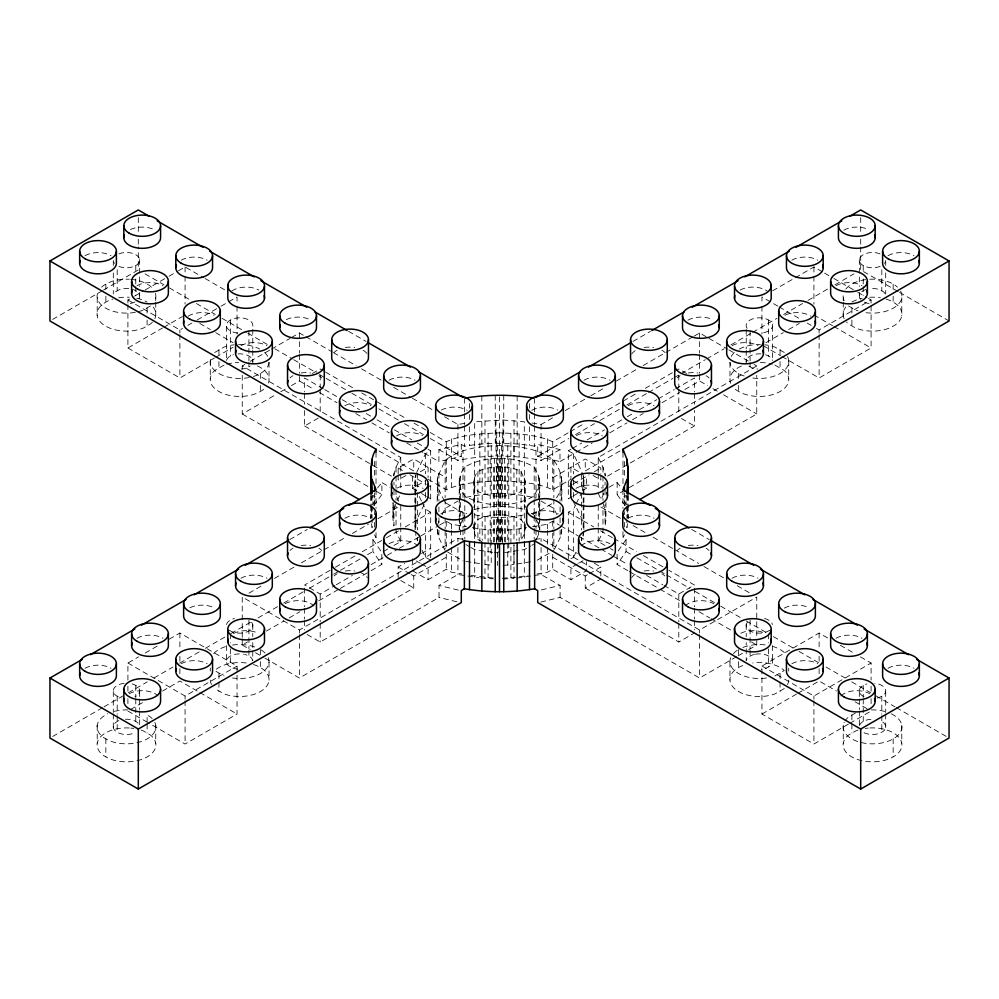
<?xml version="1.0" encoding="UTF-8"?>
<svg xmlns="http://www.w3.org/2000/svg" width="999" height="999" viewBox="0 0 999 999"><rect width="100%" height="100%" fill="white"/><g stroke="black" fill="none" stroke-linecap="round" stroke-linejoin="round"><path stroke-width="0.75" stroke-dasharray="5 3.75" d="M393.956 504.62L393.956 525.886L393.019 519.53L393.082 502.497M415.821 503.571L415.821 474.912L415.084 483.104L416.645 490.459M437.187 529.507L438.923 537.849L445.142 550.586M482.205 541.97L477.909 539.497C472.814 533.441 472.814 525.561 477.909 519.517C490.884 513.149 508.116 513.149 521.091 519.517C526.186 525.561 526.186 533.441 521.091 539.497L518.943 540.734M525.074 481.006L524.325 484.865L521.091 491.483C508.116 497.852 490.884 497.852 477.909 491.483C472.814 485.439 472.814 477.559 477.909 471.503C490.884 465.134 508.116 465.134 521.091 471.503L525.074 481.006L525.074 507.342M539.785 480.731L538.623 486.863L534.19 495.916C514.647 507.754 484.353 507.754 464.81 495.916C457.642 487.237 457.642 475.761 464.81 467.07C484.353 455.244 514.647 455.244 534.19 467.07L538.623 476.136L539.785 480.731L539.76 517.12M437.15 501.273L437.687 476.723L445.142 460.427C460.589 448.189 480.469 446.166 499.5 445.529C518.531 446.166 538.411 448.189 553.858 460.427C562.35 471.74 565.134 487.037 555.719 498.751M583.366 476.161L583.916 483.104L581.518 492.832L581.518 530.007M583.866 529.507C584.165 519.28 577.21 510.814 573.513 501.773M372.09 507.305L371.029 517.507L371.029 509.765M393.581 475.649L396.029 467.17L400.761 457.492L242.245 365.971L242.245 369.068M554.47 549.313L560.077 537.849L561.813 529.507M581.518 537.749L581.518 540.846L583.728 532.355M605.918 502.497L605.981 519.53L605.044 525.886L605.044 504.62M627.484 523.826L626.91 527.697L626.91 519.955M373.089 504.458L376.024 497.227L372.939 495.442L372.939 504.445M395.616 504.37L393.956 509.115L393.082 517.507M416.645 472.539L425.487 453.771L430.681 450.761L430.681 498.776L426.785 501.023M437.687 524.725L438.923 521.153M536.088 540.047L539.46 532.479M603.796 493.444L600.274 501.348M397.377 500.412L400.087 494.88M424.15 504.507C420.666 512.562 414.772 520.329 415.134 529.507L415.134 504.732M442.033 514.797L445.142 508.429L457.892 501.073M462.275 520.267L459.54 526.535L459.24 529.507L459.24 518.668M462.912 518.968L464.81 515.084L464.81 499.6M570.916 558.741L573.513 557.23L573.513 509.228L575.511 505.132M576.186 503.758L580.856 494.205M573.513 557.23L576.848 550.399M604.982 545.429L598.239 541.508L602.971 531.83L602.971 506.331M627.847 570.679L617.107 564.485L626.061 551.573L626.061 539.572L622.976 537.787L624.425 534.815M626.061 539.572L617.107 552.484L617.107 564.485M373.801 505.681L381.893 494.53L381.893 482.517L389.972 487.225M377.472 487.999L381.893 482.517M214.71 352.485L224.076 347.078A29.396 16.971 0 0 1 234.041 344.817M224.076 365.085L214.71 370.492A29.396 16.971 0 0 0 220.954 392.582A29.396 16.971 0 0 0 259.703 391.883L261.139 391.059A29.396 16.971 0 0 0 265.597 387.45M269.006 362.362A29.396 16.971 0 0 1 261.139 373.052L259.703 373.888A29.396 16.971 0 0 1 253.459 376.461M784.29 688.523L774.924 693.93A29.396 16.971 0 0 1 736.663 690.321A29.396 16.971 0 0 1 737.861 667.956L739.297 667.12A29.396 16.971 0 0 1 745.541 664.547M774.924 675.923L784.29 670.516A29.396 16.971 0 0 0 752.734 662.999M118.881 253.883A13.224 7.642 0 0 1 136.226 254.97A13.224 7.642 0 0 1 136.613 265.035L134.977 265.984A13.224 7.642 0 0 1 118.881 266.383M128.771 288.611A13.224 7.642 0 0 0 118.881 289.885L115.647 291.758A13.224 7.642 0 0 0 114.048 293.519M864.023 696.715A13.224 7.642 0 0 1 862.387 685.951L864.023 685.002A13.224 7.642 0 0 1 866.932 683.94M877.047 698.039A13.224 7.642 0 0 0 880.119 697.115L883.353 695.242A13.224 7.642 0 0 0 874.824 683.341M859.49 725.536A13.224 7.642 0 0 1 862.387 721.952L864.023 721.016A13.224 7.642 0 0 1 873.675 719.255M864.023 732.717A13.224 7.642 0 0 0 880.119 733.116L883.353 731.243A13.224 7.642 0 0 0 880.119 720.616M101.561 287.138A29.396 16.971 0 0 1 103.809 285.327L107.755 283.054A29.396 16.971 0 0 1 129.271 279.245M152.447 322.103A29.396 16.971 0 0 1 150.424 323.988L143.531 327.972A29.396 16.971 0 0 1 104.957 325.711A29.396 16.971 0 0 1 103.809 303.334L107.755 301.049A29.396 16.971 0 0 1 112.887 299.088M138.174 311.713A29.396 16.971 0 0 0 143.531 309.965L150.424 305.981M855.469 713.036L848.576 717.02A29.396 16.971 0 0 0 844.979 720.928M858.066 730.094A29.396 16.971 0 0 0 855.469 731.043L848.576 735.027A29.396 16.971 0 0 0 852.484 757.292A29.396 16.971 0 0 0 891.245 757.954L895.191 755.681A29.396 16.971 0 0 0 898.488 736.912A29.396 16.971 0 0 0 869.729 727.971M891.245 713.773A29.396 16.971 0 0 1 895.191 737.674L891.245 739.959A29.396 16.971 0 0 1 856.53 741.108A29.396 16.971 0 0 1 844.192 722.339M237.812 333.029A13.224 7.642 0 0 1 229.208 320.766L231.506 319.443A13.224 7.642 0 0 1 247.615 319.368A13.224 7.642 0 0 1 251.91 328.334M226.548 360.414A13.224 7.642 0 0 1 229.208 356.78L231.506 355.457A13.224 7.642 0 0 1 233.441 354.732M241.271 369.056A13.224 7.642 0 0 0 247.615 367.57L250.2 366.071M754.395 654.445A13.224 7.642 0 0 0 751.385 655.431L748.8 656.93A13.224 7.642 0 0 0 746.228 660.589L746.228 642.594M755.481 654.22A13.224 7.642 0 0 1 770.254 657.192A13.224 7.642 0 0 1 769.792 666.221L767.494 667.557A13.224 7.642 0 0 1 761.188 669.093M52.622 319.418L102.16 290.834M103.496 290.06L138.299 269.955L138.299 246.878M127.909 303.059L127.909 299.962L133.229 296.89M134.553 296.129L143.856 290.759M145.192 289.985L167.795 276.935M169.118 276.174L177.098 271.566M178.421 270.791L185.077 266.958L203.734 277.734M127.909 304.608L127.909 347.977L162.475 328.022M163.799 327.247L182.417 316.508M127.909 299.962L179.882 329.97L182.542 328.434M187.849 325.362L191.845 323.064M197.165 319.992L219.768 306.943M221.091 306.181L237.05 296.965L237.05 304.707M127.909 347.977L179.882 377.984L214.448 358.017M215.772 357.255L233.054 347.277M242.245 365.971L244.905 364.435M250.225 361.376L270.167 349.862M271.491 349.088L290.11 338.349M291.433 337.575L299.413 332.967L304.608 335.976M242.245 375.274L242.245 413.986L275.474 394.792M280.794 391.72L286.114 388.661M291.433 385.589L299.413 380.981L299.413 374.787M312.4 373.476L320.204 368.981L324.225 371.303M304.608 410.502L304.608 425.986L320.204 416.983M398.151 474.001L398.151 467.994L413.748 458.991L446.278 477.772M430.182 432.48L446.278 441.77C462.437 434.253 481.693 433.753 499.5 432.792C517.307 433.753 536.563 434.253 552.722 441.77L568.818 432.48M289.797 539.56L307.305 529.445M632.979 341.421L650.499 331.306M405.956 475.499L398.151 479.995L398.151 475.499M420.292 471.765L428.084 467.27L428.084 477.772M412.5 476.273L412.5 488.274L425.487 480.769M127.909 680.069L127.909 663.024L138.561 656.867M145.23 653.021L158.554 645.329M169.218 639.173L179.882 633.029L237.05 666.033L237.05 714.035L185.077 744.043L147.852 722.552M248.963 593.144L262.387 585.389M274.488 578.409L294.63 566.77M301.348 562.887L345.679 537.3M352.397 533.416L368.519 524.113M377.922 518.681L398.064 507.055M531.93 423.002L541.071 424.488L554.507 416.733M565.259 410.527L589.435 396.566M590.784 395.791L605.556 387.262M616.308 381.056L637.799 368.643M643.169 365.547L692.869 336.85M694.218 336.076L699.587 332.967L707.567 337.575M772.614 290.809L793.93 278.496M795.266 277.734L813.923 266.958L823.226 272.327M428.084 479.27L446.278 489.772C462.437 482.255 481.693 481.768 499.5 480.794C517.307 481.768 536.563 482.255 552.722 489.772L570.916 479.27L570.916 467.27L578.708 471.765M371.104 570.629L381.843 564.435L372.927 551.573L372.927 539.572L376.024 537.787L376.024 531.58M461.288 444.43L461.288 456.431L438.911 461.6L438.911 449.6L461.288 444.43L464.373 446.216C487.574 442.307 511.426 442.307 534.627 446.216L537.712 444.43L559.989 449.575L559.989 461.575L537.712 456.431L537.712 444.43M330.095 570.304L304.608 585.014L320.204 594.018L334.952 585.501M335.452 567.207L355.569 555.594M362.275 551.723L385.077 538.548M386.426 537.774L398.489 530.806M405.194 526.935L430.681 512.225L430.681 558.741M570.167 431.705L584.914 423.176M592.956 418.531L637.225 392.982M645.267 388.336L673.438 372.078M674.775 371.303L678.796 368.981L686.6 373.476M52.647 736.488L102.66 707.617M104.008 706.83L122.927 695.916M128.334 692.794L147.253 681.867M154.008 677.971L172.927 667.045M179.683 663.136L199.95 651.435M205.357 648.314L225.637 636.613M231.031 633.491L252.66 621.003M258.067 617.894L278.334 606.181M283.741 603.059L304.008 591.358M309.415 588.236L332.392 574.974M333.741 574.2L339.148 571.078M340.497 570.292L362.125 557.817M367.532 554.695L372.927 551.573M537.712 456.431L568.793 438.486M575.561 434.59L594.48 423.663M599.875 420.542L620.154 408.841M626.91 404.932L647.177 393.231M648.526 392.457L672.851 378.409M674.213 377.634L679.607 374.513M680.968 373.726L705.294 359.69M706.643 358.903L724.213 348.763M730.968 344.867L751.236 333.154M752.584 332.38L776.91 318.331M783.666 314.435L802.584 303.509M807.991 300.387L829.62 287.899M835.027 284.79L853.945 273.863M383.191 551.648L388.599 548.526M394.006 545.404L400.761 541.508L400.761 528.009M438.911 449.6L457.929 460.489C485.302 454.632 513.698 454.632 541.071 460.489L559.989 449.575M336.288 584.727L352.385 575.436M371.166 564.585L385.914 556.068M387.262 555.294L397.989 549.1M399.338 548.326L419.455 536.713M420.791 535.939L438.224 525.874M439.572 525.099L446.278 521.228L451.473 524.225L466.408 526.66M572.215 496.528L568.319 498.776L568.319 450.761L571.003 449.213M572.34 448.439L581.73 443.019M587.1 439.922L604.532 429.857M609.889 426.76L621.965 419.792M627.335 416.695L632.692 413.598M639.397 409.727L656.842 399.662M658.179 398.888L674.275 389.598M675.611 388.823L694.392 377.984L694.392 391.92M130.569 709.502L143.893 701.81M162.55 691.033L179.882 681.031L198.489 691.783M242.245 638.836L242.245 645.029L247.615 641.92M266.408 631.081L283.853 621.003M289.223 617.906L299.962 611.7M318.756 600.849L338.886 589.223M340.234 588.448L369.767 571.403M559.989 461.575L574.75 453.047M576.098 452.272L592.207 442.982M609.652 432.904L627.11 422.827M632.479 419.73L643.206 413.524M662 402.684L679.457 392.607M684.827 389.51L699.587 380.981L707.567 385.589M765.946 342.669L783.278 332.667M788.611 329.583L799.262 323.426M398.151 577.509L398.151 567.007L404.67 563.249M421.59 553.483L430.681 548.239M552.722 477.772L585.252 458.991L600.849 467.994L600.849 474.001M127.909 663.024L185.077 696.028L237.05 666.033M242.245 637.287L242.245 597.015L299.413 630.019L457.929 538.511L464.023 539.497M598.239 472.502L598.239 457.492L756.755 365.971L756.755 369.068M816.458 328.434L819.118 329.97L871.091 299.962L871.091 303.059M620.004 450.936L585.252 470.991L585.252 458.991M411.151 574.512L413.748 576.011L446.278 557.23M568.319 486.775L572.215 484.527M573.513 483.778L589.11 474.762M594.33 471.753L600.849 467.994M531.593 513.598L536.001 512.874L553.858 502.572M307.205 634.527L320.204 642.02L413.748 588.011L413.748 576.011M412.5 570.741L428.084 579.745L446.278 569.243L451.473 572.24L461.938 573.938M573.513 495.779L577.41 493.531M582.604 490.521L586.5 488.274L586.5 476.273M607.529 476.136L694.392 425.986L694.392 410.502M264.847 658.079L299.413 678.034L439.011 597.439L439.011 585.426L457.929 574.512L479.095 577.759M609.053 487.262L617.157 482.579L621.578 488.061M532.592 526.66L547.527 524.225L552.722 521.228L559.428 525.099M568.319 558.741L568.319 512.225L573.513 509.228M625.224 505.731L617.157 494.58L622.527 491.483M629.233 487.612L756.755 413.986L756.755 375.274M781.892 356.493L819.118 377.984L871.091 347.977L871.091 304.608M504.645 552.572L524.487 549.537L530.556 546.028M531.768 545.329L534.19 543.931M537.275 560.152L553.858 550.586M537.062 573.938L547.527 572.24L552.722 569.243L570.916 579.745L586.5 570.741L586.5 561.738M577.41 563.985L570.916 567.732L570.916 579.745M578.708 563.236L585.202 559.49M552.722 557.23L585.252 576.011L587.849 574.512M589.148 573.763L600.849 567.007L600.849 577.509M585.252 576.011L585.252 588.011L600.849 579.02M664.048 585.501L678.796 594.018L694.392 585.014L668.905 570.304M585.252 588.011L678.796 642.02L694.392 633.029M534.977 539.497L541.071 538.511L699.587 630.019L756.755 597.015L756.755 637.287M540.771 602.072L560.089 597.402L699.587 678.034L736.812 656.543M738.149 655.769L743.456 652.697M748.775 649.637L756.755 645.029L756.755 638.836M848.488 724.088L813.923 744.043L761.95 714.035L761.95 666.033L819.118 633.029L829.782 639.173M761.95 714.035L796.515 694.08M797.851 693.318L819.118 681.031L836.45 691.033M761.95 666.033L813.923 696.028L871.091 663.024L871.091 680.069M849.824 723.313L871.091 711.038M769.792 630.219L767.494 631.543A13.224 7.642 0 0 1 750.074 630.968A13.224 7.642 0 0 1 748.8 620.916M560.089 597.402L560.089 585.402L540.771 590.072M444.543 416.758L457.929 424.488L467.07 423.002M536.001 450.112L536.001 498.126C511.963 492.17 487.037 492.17 462.999 498.126L462.999 450.112M474.513 509.478C490.971 505.319 508.029 505.319 524.487 509.478M474.75 514.797C491.046 518.331 507.954 518.331 524.25 514.797M472.39 527.634C490.259 531.081 508.741 531.081 526.61 527.634M516.895 563.998L533.066 561.363M519.143 576.86L528.109 575.399M516.97 578.096L541.071 574.512L560.089 585.402M524.313 457.767L524.313 421.753L503.009 420.017L474.687 421.753L474.687 457.767M503.109 565.422L513.961 564.472L513.961 542.794M502.285 578.246L516.396 577.185M503.009 578.983L514.023 578.433L514.023 545.429M494.355 552.572L498.176 552.759L498.176 458.241M470.891 575.399L493.843 578.096M480.569 577.922L493.231 578.846M470.879 547.44L474.513 549.537L492.969 552.41M485.039 564.472L491.221 565.197L491.221 517.182M445.142 502.572L462.999 512.874L467.407 513.598M465.934 561.363L482.105 563.998M458.329 590.097L439.011 585.426M456.93 601.798L439.011 597.439M784.29 352.485L774.924 347.078A29.396 16.971 0 0 0 764.959 344.817M774.924 365.085L784.29 370.492A29.396 16.971 0 0 1 778.046 392.582A29.396 16.971 0 0 1 739.297 391.883L737.861 391.059A29.396 16.971 0 0 1 733.403 387.45M744.205 376.024A29.396 16.971 0 0 1 739.297 373.888L737.861 373.052A29.396 16.971 0 0 1 729.994 362.362M253.459 664.547A29.396 16.971 0 0 1 259.703 667.12L261.139 667.956A29.396 16.971 0 0 1 262.337 690.321A29.396 16.971 0 0 1 224.076 693.93L214.71 688.523M246.266 662.999A29.396 16.971 0 0 0 214.648 670.604L224.076 675.923M880.119 266.383A13.224 7.642 0 0 1 864.023 265.984L862.387 265.035A13.224 7.642 0 0 1 862.774 254.97A13.224 7.642 0 0 1 880.119 253.883M884.952 293.519A13.224 7.642 0 0 0 883.353 291.758L880.119 289.885A13.224 7.642 0 0 0 870.229 288.611M132.068 683.94A13.224 7.642 0 0 1 134.977 685.002L136.613 685.951A13.224 7.642 0 0 1 134.977 696.715M124.176 683.341A13.224 7.642 0 0 0 115.647 695.242L118.881 697.115A13.224 7.642 0 0 0 121.953 698.039M125.325 719.255A13.224 7.642 0 0 1 134.977 721.016L136.613 721.952A13.224 7.642 0 0 1 139.51 725.536M118.881 720.616A13.224 7.642 0 0 0 115.647 731.243L118.881 733.116A13.224 7.642 0 0 0 134.977 732.717M869.729 279.245A29.396 16.971 0 0 1 891.245 283.054L895.191 285.327A29.396 16.971 0 0 1 897.439 287.138M886.113 299.088A29.396 16.971 0 0 1 891.245 301.049L895.191 303.334A29.396 16.971 0 0 1 894.043 325.711A29.396 16.971 0 0 1 855.469 327.972L848.576 323.988A29.396 16.971 0 0 1 846.553 322.103M848.576 305.981L855.469 309.965A29.396 16.971 0 0 0 858.066 310.914M129.271 727.971A29.396 16.971 0 0 0 100.512 736.912A29.396 16.971 0 0 0 103.809 755.681L107.755 757.954A29.396 16.971 0 0 0 146.516 757.292A29.396 16.971 0 0 0 150.424 735.027L143.531 731.043A29.396 16.971 0 0 0 140.934 730.094M154.808 722.339A29.396 16.971 0 0 1 142.47 741.108A29.396 16.971 0 0 1 107.755 739.959L103.809 737.674A29.396 16.971 0 0 1 107.755 713.773M747.09 328.334A13.224 7.642 0 0 1 751.385 319.368A13.224 7.642 0 0 1 767.494 319.443L769.792 320.766A13.224 7.642 0 0 1 761.188 333.029M765.559 354.732A13.224 7.642 0 0 1 767.494 355.457L769.792 356.78A13.224 7.642 0 0 1 772.452 360.414M748.8 366.071L751.385 367.57A13.224 7.642 0 0 0 757.729 369.056M229.208 630.219L231.506 631.543A13.224 7.642 0 0 0 248.926 630.968A13.224 7.642 0 0 0 250.2 620.916M252.772 642.594L252.772 660.589A13.224 7.642 0 0 0 250.2 656.93L247.615 655.431A13.224 7.642 0 0 0 244.605 654.445M237.812 669.093A13.224 7.642 0 0 1 231.506 667.557L229.208 666.221A13.224 7.642 0 0 1 228.746 657.192A13.224 7.642 0 0 1 243.519 654.22M898.176 291.596L860.701 269.955L860.701 246.878M899.525 292.37L949.05 320.966M824.562 273.102L832.542 277.71M833.865 278.471L856.468 291.521M857.804 292.295L867.107 297.665M868.431 298.426L871.091 299.962M813.923 314.972L832.542 325.711M833.865 326.486L871.091 347.977M777.909 306.181L761.95 296.965L761.95 304.707M779.232 306.943L801.835 319.992M807.155 323.064L811.151 325.362M763.286 345.741L780.569 355.719M708.89 338.349L727.509 349.088M728.833 349.862L748.775 361.376M754.095 364.435L756.755 365.971M712.886 388.661L718.206 391.72M723.526 394.792L756.755 413.986M681.393 418.481L694.392 425.986M568.319 450.761L573.513 453.771L583.179 474.912L583.179 503.571M348.501 331.306L366.021 341.421M691.695 529.445L709.203 539.56M593.044 475.499L600.849 479.995L600.849 475.499M573.513 480.769L586.5 488.274M205.07 278.496L226.386 290.809M305.906 336.725L332.093 351.835M333.429 352.61L356.181 365.746M361.538 368.843L381.618 380.432M393.668 387.387L411.076 397.44M412.412 398.214L433.828 410.577M600.923 507.042L621.003 518.643M633.054 525.599L646.44 533.329M653.134 537.187L673.214 548.776M674.55 549.55L698.638 563.461M703.995 566.558L724.075 578.146M737.262 585.764L750.261 593.269M840.446 645.329L853.77 653.021M860.439 656.867L871.091 663.024M325.562 372.078L353.733 388.336M361.775 392.982L406.044 418.531M414.086 423.176L428.833 431.705M568.319 512.225L593.806 526.935M600.511 530.806L612.574 537.774M613.923 538.548L636.725 551.723M643.431 555.594L663.548 567.207M541.108 501.073L553.858 508.429L556.967 514.797M145.055 273.863L163.973 284.79M169.38 287.899L191.009 300.387M196.416 303.509L215.334 314.435M222.09 318.331L246.416 332.38M247.764 333.154L268.032 344.867M274.787 348.763L292.357 358.903M293.706 359.69L318.032 373.726M319.393 374.513L324.8 377.634M326.149 378.409L350.474 392.457M351.823 393.231L372.09 404.945M378.846 408.841L399.125 420.542M404.533 423.663L423.451 434.59M430.207 438.486L461.288 456.431M626.061 551.573L631.468 554.695M636.875 557.817L658.503 570.292M659.852 571.078L665.259 574.2M666.608 574.974L689.585 588.236M694.992 591.358L715.259 603.059M720.666 606.181L740.933 617.882M746.34 621.003L767.969 633.491M773.363 636.613L793.643 648.314M799.05 651.435L819.317 663.136M826.073 667.045L844.992 677.959M851.747 681.867L870.666 692.794M876.073 695.916L894.992 706.83M896.34 707.617L946.353 736.488M323.389 388.823L304.608 377.984L304.608 391.92M324.725 389.598L340.821 398.888M342.158 399.662L359.603 409.727M366.308 413.598L371.665 416.695M377.035 419.792L389.111 426.76M394.468 429.857L411.9 439.922M417.27 443.019L426.66 448.439M427.997 449.213L430.681 450.761M560.776 525.874L578.209 535.939M579.545 536.713L599.662 548.326M601.011 549.1L611.738 555.294M613.086 556.068L627.834 564.585M646.615 575.436L662.712 584.727M531.768 513.686L534.19 515.084L536.088 518.968M199.738 323.426L210.389 329.583M215.722 332.667L233.054 342.669M629.195 571.453L658.728 588.498M660.077 589.273L680.219 600.886M699.013 611.725L709.765 617.919M711.101 618.693L732.592 631.081M751.385 641.932L756.755 645.029M855.107 701.81L868.431 709.502M568.319 548.239L577.41 553.483M594.33 563.249L600.849 567.007M378.996 450.936L413.748 470.991L413.748 458.991M398.151 467.994L404.67 471.753M409.89 474.762L425.487 483.778M426.785 484.527L430.681 486.775M304.608 425.986L391.471 476.136M412.5 488.274L416.396 490.521M421.59 493.531L425.487 495.779M426.785 496.528L430.681 498.776M422.152 502.397L425.487 509.228L430.681 512.225M242.245 413.986L369.805 487.549M376.523 491.421L381.893 494.53M466.021 544.63L469.667 546.728M447.702 552.06L462.999 560.889M422.152 550.399L425.487 557.23L430.681 560.239M416.396 560.988L420.292 563.236M421.59 563.985L428.084 567.732L428.084 579.745M398.151 567.007L409.852 573.763M400.749 580.519L413.748 588.011M242.245 645.029L250.225 649.637M255.544 652.697L263.511 657.305M199.825 692.544L237.05 714.035M127.909 711.038L146.516 721.778M299.413 380.981L314.161 389.51M319.53 392.607L336.963 402.684M355.744 413.536L366.483 419.742M371.84 422.839L389.285 432.917M406.718 442.994L422.814 452.297M424.15 453.084L438.911 461.6M610.364 548.563L613.061 550.137M372.927 539.572L381.843 552.422L381.843 564.435M598.239 457.492L602.971 467.17L605.419 475.649M598.239 493.506L601.623 500.412M536.725 520.267L539.46 526.535L539.76 529.507L539.76 518.668M444.53 501.298L438.923 489.847L437.15 480.307M464.173 542.632L460.377 534.865L460.377 522.477M421.478 501.036L417.482 492.832L417.482 530.007M398.726 501.348L395.204 493.444M400.761 541.508L396.029 531.83L396.029 506.331M374.575 534.815L376.024 537.787M625.911 504.458L622.976 497.227L626.073 495.442L626.073 504.445M602.971 503.171L605.044 509.115L605.981 519.53M626.91 507.305L627.971 517.507L627.971 509.765M371.516 523.826L372.09 527.697L372.09 519.955M901.785 297.752L901.785 315.759M901.785 725.249L901.785 743.256M893.143 284.228L893.143 290.234M893.143 296.241L893.143 302.235M893.143 738.773L893.143 756.78M885.701 265.459L885.701 259.465A13.224 7.642 0 0 1 884.515 263.361M885.701 272.964L885.701 293.968M885.701 691.533L885.701 712.537M885.701 714.035L885.701 727.534M881.805 269.78L881.805 290.784M881.805 696.216L881.805 714.223M881.805 715.721L881.805 732.23M871.091 686.263L871.091 692.457M871.091 698.651L871.091 704.844M863.236 265.497L863.236 271.491M863.236 278.996L863.236 285.002M863.236 286.501L863.236 295.504M863.236 685.501L863.236 697.502M863.236 699L863.236 721.503M860.701 217.645L860.701 233.029M860.701 239.186L860.701 245.342M859.34 259.465L859.34 286.463M859.34 292.47L859.34 295.467M859.34 691.533L859.34 697.527M859.34 699.025L859.34 709.527M859.34 711.026L859.34 726.036M851.897 308.042L851.897 314.048M851.897 320.055L851.897 326.049M851.897 714.959L851.897 722.464M851.897 723.963L851.897 732.966M843.256 297.752L843.256 300.749M843.256 302.26L843.256 315.759M843.256 725.249L843.256 743.256M819.118 329.97L819.118 333.067M819.118 334.615L819.118 377.984M819.118 633.029L819.118 650.062M819.118 656.256L819.118 662.449M819.118 668.643L819.118 674.837M813.923 266.958L813.923 274.7M813.923 276.248L813.923 304.133M813.923 696.028L813.923 699.125M813.923 700.686L813.923 744.043M788.735 360.889L788.735 378.896M788.735 668.119L788.735 671.116M780.057 349.525L780.057 355.519M780.057 361.526L780.057 367.52M780.057 673.488L780.057 691.483M772.489 326.411L772.489 360.914M772.489 645.591L772.489 660.589M768.631 320.117L768.631 356.119M768.631 633.878L768.631 642.881M768.631 648.875L768.631 666.882M761.95 306.256L761.95 334.128M750.087 330.819L750.087 360.826M750.087 362.325L750.087 366.833M750.087 620.167L750.087 648.676M750.087 650.174L750.087 656.168M746.228 329.408L746.228 348.913M746.228 350.412L746.228 362.412A13.224 7.642 0 0 1 761.188 353.908M746.228 624.587L746.228 636.588M738.648 373.426L738.648 379.433M738.648 385.439L738.648 391.433M738.648 649.575L738.648 655.569M738.648 661.575L738.648 667.582M729.969 362.387L729.969 378.896M729.969 662.112L729.969 680.119M699.587 332.967L699.587 353.109M699.587 354.657L699.587 373.239M699.587 374.787L699.587 380.981M699.587 630.019L699.587 633.116M699.587 634.665L699.587 678.034M694.392 393.469L694.392 404.308M694.392 588.111L694.392 606.693M694.392 608.241L694.392 619.08M694.392 620.629L694.392 629.932M678.796 375.174L678.796 387.562M678.796 389.111L678.796 413.886M678.796 594.018L678.796 621.89M678.796 623.438L678.796 642.02M628.046 495.179L628.046 504.47M628.046 505.769L628.046 518.406M627.971 495.816L627.971 508.216M626.91 495.179L626.91 504.47M626.91 506.018L626.91 518.406M624.425 461.476L624.425 478.509M624.425 493.007L624.425 505.394M624.425 511.588L624.425 514.685M624.425 522.427L624.425 527.072M622.976 452.31L622.976 486.388M622.976 489.772L622.976 508.354M622.976 531.58L622.976 537.787M617.157 482.579L617.157 494.58M605.044 473.114L605.044 476.111M605.044 482.105L605.044 485.114M605.044 489.885L605.044 497.39M602.971 467.17L602.971 474.675M602.971 476.173L602.971 488.174M602.971 489.672L602.971 500.324M598.239 474.001L598.239 490.497M598.239 505.494L598.239 526.498M598.239 528.009L598.239 541.508M583.916 479.895L583.916 503.234M583.916 504.67L583.916 529.57M583.179 505.119L583.179 529.895M583.179 531.443L583.179 536.088M581.518 473.251L581.518 490.297M573.513 453.771L573.513 473.901M573.513 480.094L573.513 486.288M573.513 492.482L573.513 498.676M561.85 480.307L561.85 501.273M561.313 476.723L561.313 501.498M561.313 529.632L561.313 534.278M560.077 473.151L560.077 501.023M560.077 506.88L560.077 511.863M560.077 517.719L560.077 523.913M560.077 530.107L560.077 537.849M553.858 460.427L553.858 497.589M553.858 499.138L553.858 516.508M553.858 518.056L553.858 528.896M553.858 530.444L553.858 549.038M552.722 441.77L552.722 489.772M552.722 521.228L552.722 531.73M552.722 533.229L552.722 548.239M552.722 554.233L552.722 569.243M547.527 438.761L547.527 486.775M547.527 524.225L547.527 528.871M547.527 530.419L547.527 545.904M547.527 547.464L547.527 572.24M541.071 424.488L541.071 460.489M541.071 538.511L541.071 541.508M541.071 547.502L541.071 574.512M539.46 478.521L539.46 517.245M539.46 518.543L539.46 529.383M538.623 476.136L538.623 516.408M538.623 522.477L538.623 534.865M536.001 512.874L536.001 515.971M536.001 517.519L536.001 528.359M536.001 529.907L536.001 539.21M534.627 398.214L534.627 412.15M534.627 413.698L534.627 424.538M534.627 426.086L534.627 446.216M534.19 467.07L534.19 499.013M534.19 499.6L534.19 515.084M534.19 516.058L534.19 526.898M534.19 528.446L534.19 539.285M529.495 403.571L529.495 408.216M529.495 414.41L529.495 420.604M529.495 426.798L529.495 445.379M525.074 523.801L525.074 529.994M524.875 479.732L524.875 507.604M524.875 524.637L524.875 531.281M524.487 461.463L524.487 507.717M524.487 524.762L524.487 540.247M524.487 541.795L524.487 549.537M524.325 478.134L524.325 532.879M524.313 541.233L524.313 577.247M521.091 471.503L521.091 539.497M519.143 434.14L519.143 482.155M519.143 528.846L519.143 541.246M517.157 395.941L517.157 443.943M516.795 469.031L516.795 540.422M514.023 420.567L514.023 456.568M513.961 446.528L513.961 494.53M513.961 516.471L513.961 541.246M510.901 433.179L510.901 481.193M510.901 529.807L510.901 577.822M508.778 458.916L508.778 541.246M508.778 542.794L508.778 552.097M507.779 445.804L507.779 493.818M507.779 517.182L507.779 565.197M505.332 467.17L505.332 542.282M504.645 458.429L504.645 541.733M503.746 395.279L503.746 443.281M503.009 420.017L503.009 456.031M502.559 466.845L502.559 542.607M502.285 432.754L502.285 480.769M502.285 530.232L502.285 542.619M501.56 445.504L501.56 493.506M501.56 517.494L501.56 542.27M500.824 458.241L500.824 541.92M500.349 466.733L500.349 542.719M499.5 396.878L499.5 542.707M498.651 466.733L498.651 542.719M497.44 445.504L497.44 493.506M497.44 517.494L497.44 565.496M496.715 432.754L496.715 480.769M496.715 530.232L496.715 542.619M496.441 466.845L496.441 542.607M495.991 420.017L495.991 456.031M495.254 395.279L495.254 443.281M494.355 458.429L494.355 541.733M493.668 467.17L493.668 542.282M491.221 445.804L491.221 493.818M490.222 458.916L490.222 541.246M490.222 542.794L490.222 552.097M488.099 433.179L488.099 481.193M488.099 529.807L488.099 577.822M484.977 420.567L485.039 494.53M485.039 516.471L485.039 541.246M484.977 542.432L484.977 578.433M482.205 469.031L482.205 540.422M481.843 395.941L481.843 443.943M479.857 434.14L479.857 482.155M479.857 528.846L479.857 541.246M477.909 471.503L477.909 539.497M474.675 478.134L474.675 532.879M474.687 541.233L474.687 577.247M474.513 461.463L474.513 507.717M474.513 524.762L474.513 540.247M474.513 541.795L474.513 549.537M474.125 479.732L474.125 507.604M474.125 524.637L474.125 531.281M473.926 481.006L473.926 507.342M473.926 523.801L473.926 529.994M469.505 403.571L469.505 408.216M469.505 414.41L469.505 420.604M469.505 426.798L469.505 445.379M464.81 467.07L464.81 499.013M464.81 516.058L464.81 526.898M464.81 528.446L464.81 539.285M464.373 398.214L464.373 412.15M464.373 413.698L464.373 424.538M464.373 426.086L464.373 446.216M462.999 512.874L462.999 515.971M462.999 517.519L462.999 528.359M462.999 529.907L462.999 539.21M460.377 476.136L460.377 516.408M459.54 478.521L459.54 517.245M459.54 518.543L459.54 529.383M459.215 480.731L459.24 517.12M457.929 424.488L457.929 460.489M457.929 538.511L457.929 541.508M457.929 547.502L457.929 574.512M451.473 438.761L451.473 486.775M451.473 524.225L451.473 528.871M451.473 530.419L451.473 545.904M451.473 547.464L451.473 572.24M446.278 441.77L446.278 489.772M446.278 521.228L446.278 531.73M446.278 533.229L446.278 548.239M446.278 554.233L446.278 569.243M445.142 460.427L445.142 497.589M445.142 499.138L445.142 516.508M445.142 518.056L445.142 528.896M445.142 530.444L445.142 549.038M438.923 473.151L438.923 501.023M438.923 506.88L438.923 511.863M438.923 517.719L438.923 523.913M438.923 530.107L438.923 537.849M437.687 476.723L437.687 501.498M437.687 529.632L437.687 534.278M425.487 453.771L425.487 473.901M425.487 480.094L425.487 486.288M425.487 492.482L425.487 498.676M425.487 509.228L425.487 557.23M417.482 473.251L417.482 490.297M417.482 537.749L417.482 540.846L415.821 536.088L415.821 531.443M415.821 505.119L415.821 529.895M415.134 481.493L415.134 503.184M415.084 479.895L415.084 503.234M415.084 504.67L415.084 529.57M412.5 558.741L412.5 567.732M400.761 457.492L400.761 472.502M400.761 474.001L400.761 490.497M400.761 505.494L400.761 526.498M396.029 467.17L396.029 474.675M396.029 476.173L396.029 488.174M396.029 489.672L396.029 500.324M393.956 473.114L393.956 476.111M393.956 482.105L393.956 485.114M393.956 489.885L393.956 497.39M393.019 503.034L393.019 519.53M376.024 452.31L376.024 486.388M376.024 489.772L376.024 508.354M374.575 461.476L374.575 478.509M374.575 493.007L374.575 505.394M374.575 511.588L374.575 514.685M374.575 522.427L374.575 527.072M372.09 495.179L372.09 504.47M372.09 506.018L372.09 518.406M371.029 495.816L371.029 508.216M370.954 495.179L370.954 504.47M370.954 505.769L370.954 518.406M320.204 375.174L320.204 387.562M320.204 389.111L320.204 413.886M320.204 594.018L320.204 621.89M320.204 623.438L320.204 642.02M304.608 393.469L304.608 404.308M304.608 588.111L304.608 606.693M304.608 608.241L304.608 619.08M304.608 620.629L304.608 629.932M299.413 332.967L299.413 353.109M299.413 354.657L299.413 373.239M299.413 630.019L299.413 633.116M299.413 634.665L299.413 678.034M269.031 362.387L269.031 378.896M269.031 662.112L269.031 680.119M260.352 373.426L260.352 379.433M260.352 385.439L260.352 391.433M260.352 649.575L260.352 655.569M260.352 661.575L260.352 667.582M252.772 329.408L252.772 348.913M252.772 350.412L252.772 362.412A13.224 7.642 0 0 0 237.812 353.908M252.772 624.587L252.772 636.588M248.913 330.819L248.913 360.826M248.913 362.325L248.913 366.833M248.913 620.167L248.913 648.676M248.913 650.174L248.913 656.168M237.05 306.256L237.05 334.128M230.369 320.117L230.369 356.119M230.369 633.878L230.369 642.881M230.369 648.875L230.369 666.882M226.511 326.411L226.511 360.914M226.511 645.591L226.511 660.589M218.943 349.525L218.943 355.519M218.943 361.526L218.943 367.52M218.943 673.488L218.943 691.483M210.265 360.889L210.265 378.896M210.265 668.119L210.265 671.116M185.077 266.958L185.077 274.7M185.077 276.248L185.077 304.133M185.077 696.028L185.077 699.125M185.077 700.686L185.077 744.043M179.882 329.97L179.882 333.067M179.882 334.615L179.882 377.984M179.882 633.029L179.882 650.062M179.882 656.256L179.882 662.449M179.882 668.643L179.882 674.837M155.744 297.752L155.744 300.749M155.744 302.26L155.744 315.759M155.744 725.249L155.744 743.256M147.103 308.042L147.103 314.048M147.103 320.055L147.103 326.049M147.103 722.464L147.103 714.959L150.424 717.02A29.396 16.971 0 0 1 154.021 720.928M147.103 723.963L147.103 732.966M139.66 259.465L139.66 286.463M139.66 292.47L139.66 295.467M139.66 691.533L139.66 697.527M139.66 699.025L139.66 709.527M139.66 711.026L139.66 726.036M138.299 217.645L138.299 233.029M138.299 239.186L138.299 245.342M135.764 265.497L135.764 271.491M135.764 278.996L135.764 285.002M135.764 286.501L135.764 295.504M135.764 685.501L135.764 697.502M135.764 699L135.764 721.503M127.909 686.263L127.909 692.457M127.909 698.651L127.909 704.844M117.195 269.78L117.195 290.784M117.195 696.216L117.195 714.223M117.195 715.721L117.195 732.23M113.299 265.459L113.299 259.465A13.224 7.642 0 0 0 114.485 263.361M113.299 272.964L113.299 293.968M113.299 691.533L113.299 712.537M113.299 714.035L113.299 727.534M105.857 284.228L105.857 290.234M105.857 296.241L105.857 302.235M105.857 738.773L105.857 756.78M97.215 297.752L97.215 315.759M97.215 725.249L97.215 743.256M153.222 307.093A29.396 16.971 0 0 1 154.808 318.669M118.606 297.789A29.396 16.971 0 0 1 129.271 297.252M136.751 298.239A29.396 16.971 0 0 1 147.065 302.035M226.761 364.223A29.396 16.971 0 0 1 238.636 362.512M257.355 365.934A29.396 16.971 0 0 1 268.281 383.304M155.469 293.319A29.396 16.971 0 0 1 154.808 300.662M135.302 312.325A29.396 16.971 0 0 1 105.769 308.192A29.396 16.971 0 0 1 98.364 291.159M130.794 279.345A29.396 16.971 0 0 1 153.222 289.086M249.226 377.522A29.396 16.971 0 0 1 219.231 373.688A29.396 16.971 0 0 1 211.526 356.518M238.636 344.518A29.396 16.971 0 0 1 259.703 349.063M264.585 352.485A29.396 16.971 0 0 1 267.757 356.518M132.068 289.211A13.224 7.642 0 0 1 138.474 299.363M134.977 301.998A13.224 7.642 0 0 1 129.895 303.521M85.027 255.707A18.369 10.614 0 0 1 111.014 255.707M137 285.714A18.369 10.614 0 0 1 162.987 285.714M188.137 316.233A18.369 10.614 0 0 1 214.061 315.234M240.946 345.729A18.369 10.614 0 0 1 266.933 345.729M289.997 377.922A18.369 10.614 0 0 1 292.919 375.724M301.149 372.977A18.369 10.614 0 0 1 310.664 372.977M318.906 375.724A18.369 10.614 0 0 1 321.815 377.922M344.88 405.731A18.369 10.614 0 0 1 370.866 405.731M396.628 435.876A18.369 10.614 0 0 1 422.602 435.601M130.794 728.084A29.396 16.971 0 0 1 133.816 728.433M211.526 684.49A29.396 16.971 0 0 1 210.265 680.119M114.261 711.425A29.396 16.971 0 0 1 127.747 709.902M268.281 657.704A29.396 16.971 0 0 1 232.542 677.996M213.699 653.558A29.396 16.971 0 0 1 226.761 646.266M232.542 645.054A29.396 16.971 0 0 1 256.094 647.464M261.139 649.949A29.396 16.971 0 0 1 265.597 653.558M226.511 624.587A13.224 7.642 0 0 1 234.478 618.493M85.027 668.281A18.369 10.614 0 0 1 111.014 668.281M137 638.274A18.369 10.614 0 0 1 162.987 638.274M189.86 607.792A18.369 10.614 0 0 1 214.685 608.116M240.946 578.259A18.369 10.614 0 0 1 266.933 578.259M289.997 550.449A18.369 10.614 0 0 1 292.919 548.264M301.149 545.516A18.369 10.614 0 0 1 310.664 545.516M318.906 548.264A18.369 10.614 0 0 1 321.815 550.449M344.88 518.256A18.369 10.614 0 0 1 370.866 518.256M397.09 488.111A18.369 10.614 0 0 1 423.077 488.386M865.184 728.433A29.396 16.971 0 0 1 868.206 728.084M788.735 680.119A29.396 16.971 0 0 1 787.474 684.49M871.253 709.902A29.396 16.971 0 0 1 884.739 711.425M766.458 677.996A29.396 16.971 0 0 1 730.719 657.704M733.403 653.558A29.396 16.971 0 0 1 737.861 649.949M742.906 647.464A29.396 16.971 0 0 1 766.458 645.054M772.239 646.266A29.396 16.971 0 0 1 785.301 653.558M764.522 618.493A13.224 7.642 0 0 1 772.489 624.587M840.883 695.978A18.369 10.614 0 0 1 869.792 693.781M791.832 663.773A18.369 10.614 0 0 1 817.819 663.773M740.759 633.291A18.369 10.614 0 0 1 765.584 633.616M684.977 605.968A18.369 10.614 0 0 1 713.885 603.771M631.655 577.634A18.369 10.614 0 0 1 639.735 572.077M644.155 571.016A18.369 10.614 0 0 1 653.671 571.016M661.912 573.763A18.369 10.614 0 0 1 664.834 575.961M581.031 545.953A18.369 10.614 0 0 1 609.939 543.756M532.217 513.623A18.369 10.614 0 0 1 558.204 513.886M129.208 693.781A18.369 10.614 0 0 1 158.117 695.978M181.181 663.773A18.369 10.614 0 0 1 207.168 663.773M233.416 633.616A18.369 10.614 0 0 1 258.242 633.291M285.115 603.771A18.369 10.614 0 0 1 314.023 605.968M334.166 575.961A18.369 10.614 0 0 1 337.088 573.763M345.329 571.016A18.369 10.614 0 0 1 354.845 571.016M359.265 572.077A18.369 10.614 0 0 1 367.345 577.634M389.061 543.756A18.369 10.614 0 0 1 417.969 545.953M440.796 513.886A18.369 10.614 0 0 1 466.783 513.623M130.382 229.583A18.369 10.614 0 0 1 155.195 230.207M181.181 260.202A18.369 10.614 0 0 1 207.168 260.202M231.818 291.071A18.369 10.614 0 0 1 258.866 290.06M286.301 319.593A18.369 10.614 0 0 1 311.101 320.217M334.166 352.422A18.369 10.614 0 0 1 337.088 350.224M345.329 347.477A18.369 10.614 0 0 1 354.845 347.477M363.074 350.224A18.369 10.614 0 0 1 367.345 354.096M389.061 380.232A18.369 10.614 0 0 1 415.047 380.232M441.271 410.102A18.369 10.614 0 0 1 467.245 410.364M844.192 318.669A29.396 16.971 0 0 1 845.778 307.093M851.935 302.035A29.396 16.971 0 0 1 862.249 298.239M869.729 297.252A29.396 16.971 0 0 1 880.394 297.789M730.719 383.304A29.396 16.971 0 0 1 741.645 365.934M760.364 362.512A29.396 16.971 0 0 1 772.239 364.223M900.636 291.159A29.396 16.971 0 0 1 893.231 308.192A29.396 16.971 0 0 1 863.698 312.325M844.192 300.662A29.396 16.971 0 0 1 843.531 293.319M845.778 289.086A29.396 16.971 0 0 1 868.206 279.345M787.474 356.518A29.396 16.971 0 0 1 779.769 373.688A29.396 16.971 0 0 1 749.774 377.522M731.243 356.518A29.396 16.971 0 0 1 734.415 352.485M739.297 349.063A29.396 16.971 0 0 1 760.364 344.518M869.105 303.521A13.224 7.642 0 0 1 864.023 301.998M860.526 299.363A13.224 7.642 0 0 1 866.932 289.211M843.805 230.207A18.369 10.614 0 0 1 868.618 229.583M791.832 260.202A18.369 10.614 0 0 1 817.819 260.202M740.134 290.06A18.369 10.614 0 0 1 767.182 291.071M687.899 320.217A18.369 10.614 0 0 1 712.699 319.593M631.655 354.096A18.369 10.614 0 0 1 635.926 350.224M644.155 347.477A18.369 10.614 0 0 1 653.671 347.477M661.912 350.224A18.369 10.614 0 0 1 664.834 352.422M583.953 380.232A18.369 10.614 0 0 1 609.939 380.232M531.755 410.364A18.369 10.614 0 0 1 557.729 410.102M887.986 668.281A18.369 10.614 0 0 1 913.973 668.281M836.013 638.274A18.369 10.614 0 0 1 862 638.274M784.315 608.116A18.369 10.614 0 0 1 809.14 607.792M732.067 578.259A18.369 10.614 0 0 1 758.054 578.259M677.185 550.449A18.369 10.614 0 0 1 680.094 548.264M688.336 545.516A18.369 10.614 0 0 1 697.851 545.516M706.081 548.264A18.369 10.614 0 0 1 709.003 550.449M628.134 518.256A18.369 10.614 0 0 1 654.12 518.256M575.923 488.386A18.369 10.614 0 0 1 601.91 488.111M887.986 255.707A18.369 10.614 0 0 1 913.973 255.707M836.013 285.714A18.369 10.614 0 0 1 862 285.714M784.939 315.234A18.369 10.614 0 0 1 810.863 316.233M732.067 345.729A18.369 10.614 0 0 1 758.054 345.729M677.185 377.922A18.369 10.614 0 0 1 680.094 375.724M688.336 372.977A18.369 10.614 0 0 1 697.851 372.977M706.081 375.724A18.369 10.614 0 0 1 709.003 377.922M628.134 405.731A18.369 10.614 0 0 1 654.12 405.731M576.398 435.601A18.369 10.614 0 0 1 602.372 435.876"/><path stroke-width="1.5" d="M359.415 499.637L49.95 320.966L49.95 260.964L376.024 449.213C367.545 462.912 372.852 478.808 372.09 493.631M627.971 494.268L628.046 467.045L626.91 459.303L622.976 449.213L949.05 260.964L949.05 320.966L639.585 499.637M626.91 493.631L627.971 469.493M649.924 505.332L622.976 489.772L626.91 479.682M49.95 260.964L138.299 209.952L149.076 216.171M916.707 659.365L949.05 678.034L949.05 738.036L860.701 789.048L537.712 602.572L537.712 590.571L534.627 588.786C511.426 592.707 487.574 592.707 464.373 588.786L461.288 590.571L461.288 602.584L138.299 789.048L49.95 738.036L49.95 678.034L82.293 659.365M90.372 654.695L134.84 629.02M141.571 625.137L186.039 599.462M194.131 594.792L238.586 569.118M245.329 565.234L288.449 540.334M310.002 527.897L343.693 508.441M349.076 505.332L376.024 489.772L372.09 479.682M535.963 397.427L580.431 371.753M588.523 367.095L630.294 342.969M651.847 330.532L684.19 311.863M692.27 307.192L738.086 280.744M744.817 276.848L789.285 251.174M796.028 247.29L841.832 220.841M849.924 216.171L860.701 209.952L949.05 260.964M49.95 678.034L138.299 729.045L464.373 540.784C487.574 544.692 511.426 544.692 534.627 540.784L860.701 729.045L949.05 678.034M465.659 398.002C488.024 394.368 510.976 394.368 533.341 398.002M157.168 220.841L202.972 247.29M209.715 251.174L254.183 276.848M260.914 280.744L306.73 307.192M314.81 311.863L347.153 330.532M368.706 342.969L410.477 367.095M418.569 371.753L463.037 397.427M655.307 508.441L688.998 527.897M710.551 540.334L753.671 565.234M760.414 569.118L804.869 594.792M812.961 599.462L857.429 625.137M864.16 629.02L908.628 654.695M919.355 251.211L919.355 263.212M919.355 663.773A18.369 10.614 0 0 1 891.795 672.964A18.369 10.614 0 0 1 891.795 654.595A18.369 10.614 0 0 1 919.355 663.773L919.355 675.786M882.604 251.211L882.604 263.212A18.369 10.614 0 0 0 903.371 273.726A18.369 10.614 0 0 0 918.73 260.464M882.604 663.773L882.604 675.786A18.369 10.614 0 0 0 903.371 686.301A18.369 10.614 0 0 0 918.73 673.039M875.174 225.699A18.369 10.614 0 0 1 847.614 234.89A18.369 10.614 0 0 1 847.614 216.508A18.369 10.614 0 0 1 875.174 225.699L875.174 237.7M875.174 689.285L875.174 701.286M867.382 281.206A18.369 10.614 0 0 1 839.822 290.397A18.369 10.614 0 0 1 839.822 272.028A18.369 10.614 0 0 1 867.382 281.206L867.382 293.219M867.382 633.778A18.369 10.614 0 0 1 839.822 642.956A18.369 10.614 0 0 1 839.822 624.587A18.369 10.614 0 0 1 867.382 633.778L867.382 645.779M860.701 729.045L860.701 789.048M838.423 225.699L838.423 237.7A18.369 10.614 0 0 0 859.202 248.227A18.369 10.614 0 0 0 874.55 234.952M838.423 689.285L838.423 701.286A18.369 10.614 0 0 0 859.202 711.8A18.369 10.614 0 0 0 874.55 698.538M830.631 281.206L830.631 293.219A18.369 10.614 0 0 0 851.41 303.733A18.369 10.614 0 0 0 866.757 290.472M830.631 633.778L830.631 645.779A18.369 10.614 0 0 0 851.41 656.293A18.369 10.614 0 0 0 866.757 643.031M823.201 255.707A18.369 10.614 0 0 1 795.641 264.897A18.369 10.614 0 0 1 795.641 246.516A18.369 10.614 0 0 1 823.201 255.707L823.201 267.707M823.201 659.278A18.369 10.614 0 0 1 795.641 668.468A18.369 10.614 0 0 1 795.641 650.087A18.369 10.614 0 0 1 823.201 659.278L823.201 671.278M815.371 311.925A18.369 10.614 0 0 1 786.812 320.03A18.369 10.614 0 0 1 788.923 301.698A18.369 10.614 0 0 1 815.371 311.925L815.371 323.926M815.371 603.059L815.371 615.059A18.369 10.614 0 0 1 798.251 626.361A18.369 10.614 0 0 1 778.696 616.47L778.696 604.47M786.45 255.707L786.45 267.707A18.369 10.614 0 0 0 807.229 278.221A18.369 10.614 0 0 0 822.577 264.96M786.45 659.278L786.45 671.278A18.369 10.614 0 0 0 807.229 681.793A18.369 10.614 0 0 0 822.577 668.531M778.696 310.514L778.696 322.515A18.369 10.614 0 0 0 798.213 333.803A18.369 10.614 0 0 0 815.059 321.154M771.191 285.002L771.191 297.015A18.369 10.614 0 0 1 751.673 308.304A18.369 10.614 0 0 1 734.839 295.654M771.191 629.982A18.369 10.614 0 0 1 742.632 638.086A18.369 10.614 0 0 1 744.755 619.755A18.369 10.614 0 0 1 771.191 629.982L771.191 641.982M763.436 341.221A18.369 10.614 0 0 1 735.876 350.412A18.369 10.614 0 0 1 735.876 332.03A18.369 10.614 0 0 1 763.436 341.221L763.436 353.221M763.436 573.763L763.436 585.764M734.527 286.413L734.527 298.414M734.527 628.571L734.527 640.571A18.369 10.614 0 0 0 754.045 651.86A18.369 10.614 0 0 0 770.878 639.21M726.685 341.221L726.685 353.221A18.369 10.614 0 0 0 747.464 363.736A18.369 10.614 0 0 0 762.811 350.474M726.685 573.763L726.685 585.764A18.369 10.614 0 0 0 747.464 596.278A18.369 10.614 0 0 0 762.811 583.016M719.268 315.721A18.369 10.614 0 0 1 691.695 324.9A18.369 10.614 0 0 1 691.695 306.531A18.369 10.614 0 0 1 719.268 315.721L719.268 327.722M719.268 599.263L719.268 611.263M711.463 365.222A18.369 10.614 0 0 1 683.903 374.413A18.369 10.614 0 0 1 683.903 356.044A18.369 10.614 0 0 1 711.463 365.222L711.463 383.229M711.463 537.762A18.369 10.614 0 0 1 683.903 546.94A18.369 10.614 0 0 1 683.903 528.571A18.369 10.614 0 0 1 711.463 537.762L711.463 555.756M682.517 315.721L682.517 327.722A18.369 10.614 0 0 0 703.284 338.236A18.369 10.614 0 0 0 718.631 324.975M682.517 599.263L682.517 611.263A18.369 10.614 0 0 0 703.284 621.79A18.369 10.614 0 0 0 718.631 608.528M674.712 365.222L674.712 383.229A18.369 10.614 0 0 0 695.491 393.743A18.369 10.614 0 0 0 710.838 380.482M674.712 537.762L674.712 555.756A18.369 10.614 0 0 0 695.491 566.283A18.369 10.614 0 0 0 710.838 553.009M667.295 339.722A18.369 10.614 0 0 1 639.735 348.913A18.369 10.614 0 0 1 639.735 330.532A18.369 10.614 0 0 1 667.295 339.722L667.295 357.729A18.369 10.614 0 0 1 648.913 368.331A18.369 10.614 0 0 1 630.544 357.729L630.544 339.722M667.295 563.261A18.369 10.614 0 0 1 639.735 572.452A18.369 10.614 0 0 1 639.735 554.07A18.369 10.614 0 0 1 667.295 563.261L667.295 581.268A18.369 10.614 0 0 1 648.913 591.87A18.369 10.614 0 0 1 630.544 581.268L630.544 563.261M659.49 401.236A18.369 10.614 0 0 1 631.93 410.414A18.369 10.614 0 0 1 631.93 392.045A18.369 10.614 0 0 1 659.49 401.236L659.49 413.236M659.49 513.748A18.369 10.614 0 0 1 631.93 522.939A18.369 10.614 0 0 1 631.93 504.57A18.369 10.614 0 0 1 659.49 513.748L659.49 525.749M628.046 467.045L628.046 493.618M626.91 459.303L626.91 465.497M624.425 486.813L624.425 491.458M622.976 449.213L622.976 452.31M622.752 401.236L622.752 413.236A18.369 10.614 0 0 0 643.518 423.751A18.369 10.614 0 0 0 658.865 410.489M622.752 513.748L622.752 525.749A18.369 10.614 0 0 0 643.518 536.276A18.369 10.614 0 0 0 658.865 523.014M615.322 375.724A18.369 10.614 0 0 1 587.762 384.915A18.369 10.614 0 0 1 587.762 366.546A18.369 10.614 0 0 1 615.322 375.724L615.322 387.724A18.369 10.614 0 0 1 596.94 398.339A18.369 10.614 0 0 1 578.571 387.724L578.571 375.724M615.322 539.26L615.322 551.261A18.369 10.614 0 0 1 596.94 561.863A18.369 10.614 0 0 1 578.571 551.261L578.571 539.26M607.517 431.431A18.369 10.614 0 0 1 579.682 440.322A18.369 10.614 0 0 1 580.244 421.953A18.369 10.614 0 0 1 607.517 431.431L607.517 443.431M607.517 483.553L607.517 495.554M570.779 431.044L570.779 443.044A18.369 10.614 0 0 0 591.221 453.783A18.369 10.614 0 0 0 606.98 440.684M570.779 483.941L570.779 495.941A18.369 10.614 0 0 0 591.87 506.243A18.369 10.614 0 0 0 606.805 492.819M563.349 405.544L563.349 417.545A18.369 10.614 0 0 1 545.304 428.346A18.369 10.614 0 0 1 526.598 417.932L526.598 405.919M563.349 509.44A18.369 10.614 0 0 1 535.501 518.344A18.369 10.614 0 0 1 536.076 499.975A18.369 10.614 0 0 1 563.349 509.44L563.349 521.441M534.627 540.784L534.627 588.786M529.495 541.62L529.495 589.622M526.598 509.065L526.598 521.066A18.369 10.614 0 0 0 547.04 531.793A18.369 10.614 0 0 0 562.812 518.693M517.157 543.056L517.157 591.058M503.746 543.718L503.746 591.72M499.5 543.668L499.5 591.67M495.254 543.718L495.254 591.72M481.843 543.056L481.843 591.058M472.402 405.919A18.369 10.614 0 0 1 444.555 414.822A18.369 10.614 0 0 1 445.129 396.453A18.369 10.614 0 0 1 472.402 405.919L472.402 417.932A18.369 10.614 0 0 1 453.696 428.346A18.369 10.614 0 0 1 435.651 417.545L435.651 405.544M472.402 509.065L472.402 521.066A18.369 10.614 0 0 1 451.96 531.793A18.369 10.614 0 0 1 436.188 518.693M469.505 541.62L469.505 589.622M464.373 540.784L464.373 588.786M435.651 509.44L435.651 521.441M428.221 431.044L428.221 443.044A18.369 10.614 0 0 1 407.779 453.783A18.369 10.614 0 0 1 392.02 440.684M428.221 483.941A18.369 10.614 0 0 1 400.374 492.832A18.369 10.614 0 0 1 400.949 474.463A18.369 10.614 0 0 1 428.221 483.941L428.221 495.941A18.369 10.614 0 0 1 407.13 506.243A18.369 10.614 0 0 1 392.195 492.819M420.429 375.724A18.369 10.614 0 0 1 392.869 384.915A18.369 10.614 0 0 1 392.869 366.546A18.369 10.614 0 0 1 420.429 375.724L420.429 387.724A18.369 10.614 0 0 1 402.06 398.339A18.369 10.614 0 0 1 383.678 387.724L383.678 375.724M420.429 539.26L420.429 551.261A18.369 10.614 0 0 1 402.06 561.863A18.369 10.614 0 0 1 383.678 551.261L383.678 539.26M391.483 431.431L391.483 443.431M391.483 483.553L391.483 495.554M376.248 401.236A18.369 10.614 0 0 1 348.688 410.414A18.369 10.614 0 0 1 348.688 392.045A18.369 10.614 0 0 1 376.248 401.236L376.248 413.236A18.369 10.614 0 0 1 355.482 423.751A18.369 10.614 0 0 1 340.135 410.489M376.248 513.748L376.248 525.749A18.369 10.614 0 0 1 355.482 536.276A18.369 10.614 0 0 1 340.135 523.014M376.024 449.213L376.024 452.31M374.575 486.813L374.575 491.458M372.09 459.303L372.09 465.497M371.029 469.493L371.029 494.268M370.954 467.045L370.954 493.618M368.456 339.722L368.456 357.729A18.369 10.614 0 0 1 350.087 368.331A18.369 10.614 0 0 1 331.705 357.729L331.705 339.722M368.456 563.261A18.369 10.614 0 0 1 340.896 572.452A18.369 10.614 0 0 1 340.896 554.07A18.369 10.614 0 0 1 368.456 563.261L368.456 581.268A18.369 10.614 0 0 1 350.087 591.87A18.369 10.614 0 0 1 331.705 581.268L331.705 563.261M339.51 401.236L339.51 413.236M339.51 513.748L339.51 525.749M324.288 365.222A18.369 10.614 0 0 1 296.715 374.413A18.369 10.614 0 0 1 296.715 356.044A18.369 10.614 0 0 1 324.288 365.222L324.288 383.229A18.369 10.614 0 0 1 303.509 393.743A18.369 10.614 0 0 1 288.162 380.482M324.288 537.762A18.369 10.614 0 0 1 296.715 546.94A18.369 10.614 0 0 1 296.715 528.571A18.369 10.614 0 0 1 324.288 537.762L324.288 555.756A18.369 10.614 0 0 1 303.509 566.283A18.369 10.614 0 0 1 288.162 553.009M316.483 315.721L316.483 327.722A18.369 10.614 0 0 1 295.716 338.236A18.369 10.614 0 0 1 280.369 324.975M316.483 599.263L316.483 611.263A18.369 10.614 0 0 1 295.716 621.79A18.369 10.614 0 0 1 280.369 608.528M287.537 365.222L287.537 383.229M287.537 537.762L287.537 555.756M279.732 315.721L279.732 327.722M279.732 599.263L279.732 611.263M272.315 341.221L272.315 353.221A18.369 10.614 0 0 1 251.536 363.736A18.369 10.614 0 0 1 236.189 350.474M272.315 573.763L272.315 585.764A18.369 10.614 0 0 1 251.536 596.278A18.369 10.614 0 0 1 236.189 583.016M264.473 286.413A18.369 10.614 0 0 1 235.914 294.53A18.369 10.614 0 0 1 238.024 276.199A18.369 10.614 0 0 1 264.473 286.413L264.473 298.414M264.473 628.571L264.473 640.571A18.369 10.614 0 0 1 244.955 651.86A18.369 10.614 0 0 1 228.122 639.21M235.564 341.221L235.564 353.221M235.564 573.763L235.564 585.764M227.809 285.002L227.809 297.015A18.369 10.614 0 0 0 247.327 308.304A18.369 10.614 0 0 0 264.161 295.654M227.809 629.982L227.809 641.982M220.304 310.514L220.304 322.515A18.369 10.614 0 0 1 200.787 333.803A18.369 10.614 0 0 1 183.941 321.154M220.304 604.47A18.369 10.614 0 0 1 191.746 612.587A18.369 10.614 0 0 1 193.856 594.243A18.369 10.614 0 0 1 220.304 604.47L220.304 616.47A18.369 10.614 0 0 1 200.749 626.361A18.369 10.614 0 0 1 183.629 615.059L183.629 603.059M212.55 255.707L212.55 267.707A18.369 10.614 0 0 1 191.771 278.221A18.369 10.614 0 0 1 176.423 264.96M212.55 659.278A18.369 10.614 0 0 1 184.977 668.468A18.369 10.614 0 0 1 184.977 650.087A18.369 10.614 0 0 1 212.55 659.278L212.55 671.278A18.369 10.614 0 0 1 191.771 681.793A18.369 10.614 0 0 1 176.423 668.531M183.629 311.925L183.629 323.926M175.799 255.707L175.799 267.707M175.799 659.278L175.799 671.278M168.369 281.206L168.369 293.219A18.369 10.614 0 0 1 147.59 303.733A18.369 10.614 0 0 1 132.243 290.472M168.369 633.778L168.369 645.779A18.369 10.614 0 0 1 147.59 656.293A18.369 10.614 0 0 1 132.243 643.031M160.577 225.699L160.577 237.7A18.369 10.614 0 0 1 139.798 248.227A18.369 10.614 0 0 1 124.45 234.952M160.577 689.285A18.369 10.614 0 0 1 133.017 698.476A18.369 10.614 0 0 1 133.017 680.094A18.369 10.614 0 0 1 160.577 689.285L160.577 701.286A18.369 10.614 0 0 1 139.798 711.8A18.369 10.614 0 0 1 124.45 698.538M138.299 729.045L138.299 789.048M131.618 281.206L131.618 293.219M131.618 633.778L131.618 645.779M123.826 225.699L123.826 237.7M123.826 689.285L123.826 701.286M116.396 251.211L116.396 263.212A18.369 10.614 0 0 1 95.629 273.726A18.369 10.614 0 0 1 80.27 260.464M116.396 663.773L116.396 675.786A18.369 10.614 0 0 1 95.629 686.301A18.369 10.614 0 0 1 80.27 673.039M79.645 251.211L79.645 263.212M79.645 663.773L79.645 675.786M85.027 258.704A18.369 10.614 0 0 0 115.772 253.946A18.369 10.614 0 0 0 93.269 240.959A18.369 10.614 0 0 0 85.027 258.704M137 288.711A18.369 10.614 0 0 0 167.745 283.953A18.369 10.614 0 0 0 145.242 270.966A18.369 10.614 0 0 0 137 288.711M189.86 319.205A18.369 10.614 0 0 0 219.992 313.274A18.369 10.614 0 0 0 196.041 301.174A18.369 10.614 0 0 0 189.86 319.205M240.946 348.726A18.369 10.614 0 0 0 271.691 343.968A18.369 10.614 0 0 0 249.176 330.969A18.369 10.614 0 0 0 240.946 348.726M397.09 438.873A18.369 10.614 0 0 0 427.684 433.803A18.369 10.614 0 0 0 404.782 421.041A18.369 10.614 0 0 0 397.09 438.873M85.027 671.278A18.369 10.614 0 0 0 115.772 666.52A18.369 10.614 0 0 0 93.269 653.533A18.369 10.614 0 0 0 85.027 671.278M137 641.271A18.369 10.614 0 0 0 167.745 636.513A18.369 10.614 0 0 0 145.242 623.526A18.369 10.614 0 0 0 137 641.271M240.946 581.268A18.369 10.614 0 0 0 271.691 576.51A18.369 10.614 0 0 0 249.176 563.511A18.369 10.614 0 0 0 240.946 581.268M344.88 521.253A18.369 10.614 0 0 0 375.624 516.495A18.369 10.614 0 0 0 353.122 503.508A18.369 10.614 0 0 0 344.88 521.253M843.805 696.79A18.369 10.614 0 0 0 874.55 692.032A18.369 10.614 0 0 0 852.047 679.033A18.369 10.614 0 0 0 843.805 696.79M687.899 606.768A18.369 10.614 0 0 0 718.631 602.01A18.369 10.614 0 0 0 696.128 589.023A18.369 10.614 0 0 0 687.899 606.768M583.953 546.753A18.369 10.614 0 0 0 614.697 542.007A18.369 10.614 0 0 0 592.195 529.008A18.369 10.614 0 0 0 583.953 546.753M234.041 637.25A18.369 10.614 0 0 0 264.161 631.331A18.369 10.614 0 0 0 240.222 619.23A18.369 10.614 0 0 0 234.041 637.25M285.115 606.768A18.369 10.614 0 0 0 315.859 602.01A18.369 10.614 0 0 0 293.356 589.023A18.369 10.614 0 0 0 285.115 606.768M389.061 546.753A18.369 10.614 0 0 0 419.805 542.007A18.369 10.614 0 0 0 397.302 529.008A18.369 10.614 0 0 0 389.061 546.753M441.271 516.883A18.369 10.614 0 0 0 471.853 511.813A18.369 10.614 0 0 0 448.951 499.05A18.369 10.614 0 0 0 441.271 516.883M129.208 233.204A18.369 10.614 0 0 0 159.952 228.446A18.369 10.614 0 0 0 137.437 215.459A18.369 10.614 0 0 0 129.208 233.204M181.181 263.212A18.369 10.614 0 0 0 211.913 258.454A18.369 10.614 0 0 0 189.41 245.454A18.369 10.614 0 0 0 181.181 263.212M285.115 323.214A18.369 10.614 0 0 0 315.859 318.469A18.369 10.614 0 0 0 293.356 305.469A18.369 10.614 0 0 0 285.115 323.214M337.088 347.227A18.369 10.614 0 0 0 367.832 342.47A18.369 10.614 0 0 0 345.329 329.47A18.369 10.614 0 0 0 337.088 347.227M740.759 293.694A18.369 10.614 0 0 0 770.878 287.774A18.369 10.614 0 0 0 746.94 275.674A18.369 10.614 0 0 0 740.759 293.694M532.217 413.374A18.369 10.614 0 0 0 562.812 408.291A18.369 10.614 0 0 0 539.897 395.542A18.369 10.614 0 0 0 532.217 413.374M784.939 611.75A18.369 10.614 0 0 0 815.059 605.831A18.369 10.614 0 0 0 791.108 593.731A18.369 10.614 0 0 0 784.939 611.75M732.067 581.268A18.369 10.614 0 0 0 762.811 576.51A18.369 10.614 0 0 0 740.309 563.511A18.369 10.614 0 0 0 732.067 581.268M576.398 491.383A18.369 10.614 0 0 0 606.98 486.313A18.369 10.614 0 0 0 584.078 473.551A18.369 10.614 0 0 0 576.398 491.383M887.986 258.704A18.369 10.614 0 0 0 918.73 253.946A18.369 10.614 0 0 0 896.215 240.959A18.369 10.614 0 0 0 887.986 258.704"/></g></svg>
